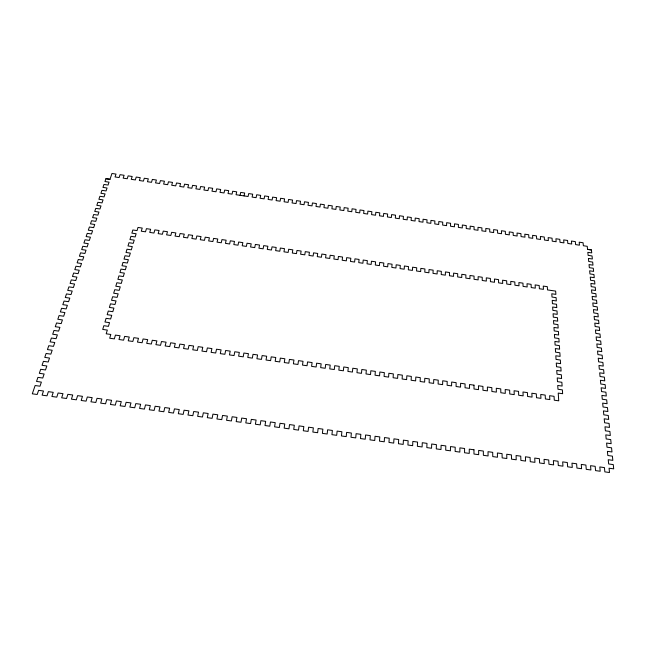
<?xml version="1.0" encoding="UTF-8"?>
<svg xmlns="http://www.w3.org/2000/svg" width="646" height="646" viewBox="0 0 646 646"><rect width="100%" height="100%" fill="white"/><g stroke="black" fill="none" stroke-linecap="round" stroke-linejoin="round"><path stroke-width="0.97" d="M244.083 195.908L244.697 193.001L240.7 192.419L240.078 195.318M105.968 178.756L110.038 179.354M587.48 249.413L591.373 249.978M473.97 449.777L473.97 454.033L478.67 454.671L478.654 450.415L483.345 451.053L483.37 455.309L488.069 455.955L488.029 451.691L492.704 452.337L492.761 456.593L497.46 457.231L497.388 452.975L502.063 453.613L502.152 457.877L506.835 458.515L506.739 454.251L511.414 454.889L511.527 459.153L516.211 459.79L516.081 455.527L520.749 456.165L520.894 460.428L525.578 461.066L525.416 456.803L530.083 457.433L530.261 461.704L534.936 462.342L534.743 458.071L539.402 458.708L539.612 462.98L544.279 463.618L544.061 459.346L548.72 459.984L548.955 464.256L553.622 464.894L553.38 460.614L558.031 461.252L558.289 465.524L562.957 466.162L562.682 461.89L567.325 462.52L567.616 466.8L572.283 467.438L571.976 463.158L576.62 463.788L576.935 468.067L581.594 468.705L581.263 464.426L585.898 465.055L586.253 469.343L590.904 469.973L590.541 465.693L595.176 466.323L595.555 470.611L600.199 471.241L599.811 466.953L604.438 467.591L604.85 471.879L609.493 472.509L609.073 468.221L613.7 468.851L613.264 464.595L608.653 463.965L608.233 459.726L612.836 460.356L612.408 456.149L607.821 455.519L607.41 451.344L611.98 451.966L611.56 447.815L607.006 447.185L606.594 443.051L611.14 443.681L610.72 439.579L606.19 438.949L605.787 434.871L610.308 435.493L609.897 431.439L605.391 430.817L604.995 426.788L609.485 427.41L609.073 423.396L604.599 422.783L604.212 418.802L608.669 419.415L608.266 415.459L603.816 414.837L603.437 410.904L607.87 411.526L607.466 407.61L603.049 406.996L602.67 403.112L607.078 403.726L606.683 399.858L602.282 399.244L601.91 395.4L606.287 396.014L605.9 392.195L601.531 391.581L601.16 387.786L605.512 388.399L605.132 384.628L600.788 384.015L600.417 380.26L604.753 380.874L604.373 377.143L600.053 376.529L599.69 372.823L603.994 373.428L603.614 369.746L599.327 369.141L598.963 365.475L603.243 366.08L602.871 362.43L598.608 361.825L598.244 358.207L602.508 358.805L602.137 355.203L597.897 354.606L597.542 351.02L601.773 351.626L601.41 348.057L597.187 347.459L596.839 343.914L601.055 344.52L600.691 340.999L596.492 340.394L596.153 336.897L600.336 337.495L599.981 334.014L595.806 333.417L595.467 329.953L599.633 330.55L599.278 327.102L595.127 326.513L594.796 323.089L598.931 323.678L598.584 320.271L594.457 319.681L594.126 316.298L598.244 316.887L597.897 313.52L593.795 312.93L593.464 309.579L597.558 310.169L597.219 306.842L593.133 306.252L592.81 302.942L596.88 303.531L596.549 300.237L592.487 299.647L592.164 296.377L596.218 296.958L595.878 293.704L591.841 293.114L591.526 289.876L595.555 290.458L595.224 287.236L591.211 286.654L590.896 283.449L594.901 284.03L594.578 280.849L590.581 280.267L590.266 277.094L594.255 277.675L593.932 274.518L589.96 273.944L589.645 270.803L593.609 271.385L593.294 268.26L589.338 267.686L589.039 264.585L592.98 265.159L592.665 262.074L588.732 261.493L588.433 258.424L592.35 258.998L592.043 255.945L588.126 255.372L587.828 252.336L591.736 252.909L591.421 249.881L587.537 249.316L587.238 246.304L583.354 245.738L583.072 242.751L579.196 242.177L579.47 245.165L575.586 244.6L575.328 241.612L571.444 241.039L571.702 244.026L567.81 243.453L567.568 240.465L563.692 239.9L563.926 242.88L560.034 242.315L559.807 239.327L555.931 238.762L556.141 241.741L552.249 241.168L552.047 238.188L548.163 237.615L548.349 240.595L544.457 240.021L544.271 237.042L540.387 236.476L540.557 239.448L536.656 238.883L536.495 235.903L532.603 235.33L532.756 238.309L528.856 237.736L528.711 234.756L524.818 234.183L524.956 237.163L521.047 236.589L520.926 233.61L517.026 233.036L517.139 236.016L513.231 235.435L513.134 232.463L509.234 231.89L509.323 234.861L505.414 234.288L505.333 231.316L501.433 230.743L501.498 233.715L497.59 233.141L497.525 230.17L493.625 229.596L493.673 232.568L489.757 231.987L489.716 229.023L485.808 228.45L485.84 231.413L481.916 230.84L481.9 227.876L477.992 227.303L478 230.267L474.075 229.685L474.075 226.722L470.167 226.148L470.151 229.112L466.226 228.531L466.25 225.575L462.334 225.002L462.302 227.957L458.369 227.384L458.418 224.42L454.493 223.847L454.445 226.803L450.512 226.229L450.577 223.274L446.652 222.692L446.58 225.648L442.647 225.074L442.728 222.119L438.804 221.538L438.707 224.493L434.774 223.912L434.879 220.964L430.947 220.383L430.834 223.338L426.893 222.757L427.022 219.81L423.09 219.228L422.952 222.176L419.012 221.602L419.157 218.655L415.225 218.073L415.071 221.021L411.122 220.439L411.292 217.492L407.351 216.919L407.174 219.858L403.225 219.285L403.411 216.337L399.478 215.756L399.276 218.703L395.328 218.122L395.538 215.175L391.589 214.601L391.371 217.54L387.414 216.959L387.648 214.02L383.7 213.438L383.466 216.378L379.509 215.796L379.759 212.857L375.81 212.276L375.544 215.215L371.587 214.633L371.862 211.694L367.905 211.121L367.622 214.052L363.666 213.471L363.956 210.539L360 209.958L359.701 212.889L355.728 212.308L356.043 209.377L352.086 208.795L351.763 211.726L347.798 211.137L348.129 208.206L344.173 207.624L343.825 210.556L339.853 209.974L340.208 207.043L336.243 206.462L335.88 209.393L331.907 208.803L332.278 205.88L328.313 205.299L327.926 208.222L323.953 207.641L324.349 204.717L320.384 204.128L319.972 207.051L315.991 206.47L316.411 203.547L312.438 202.965L312.01 205.888L308.029 205.299L308.465 202.376L304.492 201.794L304.04 204.717L300.051 204.128L300.519 201.213L296.538 200.623L296.062 203.547L292.073 202.957L292.557 200.042L288.576 199.452L288.084 202.368L284.095 201.786L284.595 198.871L280.614 198.282L280.098 201.197L276.1 200.607L276.625 197.7L272.644 197.111L272.103 200.026L268.106 199.436L268.655 196.529L264.666 195.94L264.109 198.847L260.104 198.265L260.677 195.35L256.68 194.769L256.099 197.676L252.101 197.087L252.691 194.18L248.694 193.59L248.088 196.497L236.065 194.729L236.702 191.83L232.697 191.24L232.051 194.139L228.038 193.55L228.692 190.651L224.695 190.061L224.025 192.96L220.011 192.371L220.682 189.472L216.676 188.882L215.99 191.781L211.969 191.192L212.671 188.293L208.658 187.703L207.947 190.602L203.926 190.013L204.645 187.114L200.631 186.524L199.905 189.423L195.875 188.826L196.618 185.935L192.605 185.345L191.854 188.236L187.825 187.647L188.584 184.756L184.57 184.167L183.795 187.057L179.766 186.46L180.549 183.577L176.528 182.98L175.728 185.87L171.699 185.273L172.506 182.39L168.477 181.801L167.661 184.683L163.624 184.094L164.447 181.203L160.426 180.614L159.586 183.496L155.541 182.907L156.397 180.024L152.359 179.426L151.503 182.309L147.458 181.72L148.33 178.837L144.292 178.248L143.412 181.122L139.366 180.525L140.263 177.65L136.225 177.061L135.321 179.935L131.267 179.338L132.188 176.463L128.142 175.874L127.214 178.748L123.168 178.151L124.105 175.276L120.059 174.678L119.114 177.553L115.053 176.956L116.014 174.089L111.968 173.491L110.022 179.249L105.952 178.651L104.959 181.55L109.037 182.148L108.052 185.063L103.958 184.465L102.956 187.397L107.058 188.002L106.065 190.95L101.947 190.344L100.938 193.307L105.064 193.913L104.054 196.893L99.912 196.287L98.886 199.283L103.037 199.889L102.02 202.909L97.861 202.303L96.819 205.331L100.994 205.937L99.96 208.981L95.778 208.375L94.728 211.436L98.927 212.05L97.885 215.126L93.678 214.52L92.612 217.613L96.835 218.227L95.778 221.344L91.546 220.73L90.48 223.863L94.72 224.477L93.654 227.626L89.398 227.012L88.316 230.178L92.58 230.792L91.506 233.981L87.226 233.359L86.128 236.565L90.424 237.179L89.334 240.401L85.022 239.787L83.915 243.025L88.236 243.647L87.129 246.901L82.801 246.279L81.679 249.558L86.023 250.18L84.909 253.474L80.548 252.852L79.418 256.171L83.786 256.793L82.656 260.128L78.279 259.498L77.132 262.857L81.525 263.479L80.379 266.855L75.978 266.225L74.815 269.616L79.232 270.246L78.077 273.662L73.644 273.032L72.473 276.464L76.914 277.094L75.752 280.55L71.286 279.912L70.099 283.384L74.573 284.022L73.394 287.51L68.904 286.881L67.701 290.393L72.199 291.031L71.003 294.56L66.49 293.93L65.278 297.483L69.8 298.121L68.589 301.698L64.051 301.06L62.815 304.654L67.378 305.3L66.15 308.917L61.58 308.279L60.336 311.921L64.915 312.559L63.679 316.225L59.077 315.579L57.817 319.269L62.428 319.915L61.176 323.622L56.549 322.976L55.273 326.706L59.908 327.352L58.641 331.107L53.989 330.461L52.689 334.24L57.365 334.886L56.073 338.69L51.389 338.036L50.081 341.863L54.781 342.517L53.481 346.361L48.765 345.707L47.441 349.583L52.173 350.237L50.848 354.129L46.108 353.475L44.768 357.399L49.524 358.054L48.192 362.002L43.419 361.34L42.055 365.313L46.843 365.967L45.495 369.964L40.69 369.302L39.317 373.323L44.13 373.986L42.765 378.031L37.928 377.369L36.531 381.439L41.384 382.109L39.995 386.203L35.134 385.541L32.3 393.818L37.202 394.48L38.607 390.329L43.484 391L42.095 395.15L46.988 395.82L48.361 391.662L53.238 392.332L51.882 396.483L56.775 397.153L58.116 392.994L62.985 393.656L61.661 397.815L66.546 398.485L67.854 394.326L72.723 394.989L71.431 399.147L76.317 399.817L77.593 395.651L82.454 396.321L81.194 400.48L86.071 401.142L87.315 396.983L92.176 397.645L90.941 401.812L95.818 402.474L97.029 398.307L101.882 398.97L100.687 403.136L105.556 403.798L106.735 399.632L111.588 400.294L110.426 404.469L115.287 405.131L116.433 400.956L121.278 401.618L120.148 405.793L125.009 406.455L126.123 402.28L130.968 402.942L129.862 407.117L134.723 407.779L135.805 403.605L140.642 404.267L139.576 408.442L144.421 409.104L145.479 404.921L150.316 405.583L149.274 409.766L154.119 410.42L155.145 406.245L159.974 406.899L158.964 411.082L163.809 411.744L164.803 407.561L169.623 408.224L168.646 412.406L173.483 413.06L174.444 408.878L179.265 409.54L178.32 413.723L183.157 414.385L184.086 410.194L188.898 410.848L187.986 415.039L192.815 415.701L193.711 411.51L198.524 412.164L197.644 416.355L202.464 417.017L203.337 412.826L208.141 413.48L207.293 417.671L212.114 418.325L212.946 414.134L217.75 414.789L216.927 418.988L221.748 419.642L222.547 415.443L227.352 416.105L226.56 420.296L231.373 420.958L232.148 416.759L236.937 417.413L236.178 421.612L240.99 422.266L241.733 418.067L246.522 418.721L245.795 422.92L250.6 423.574L251.31 419.375L256.099 420.029L255.396 424.228L260.201 424.882L260.879 420.683L265.659 421.329L264.997 425.536L269.794 426.19L270.44 421.983L275.22 422.637L274.582 426.845L279.371 427.499L279.993 423.292L284.765 423.938L284.159 428.153L288.948 428.807L289.537 424.592L294.31 425.246L293.736 429.461L298.517 430.107L299.074 425.892L303.838 426.546L303.297 430.761L308.069 431.415L308.602 427.192L313.358 427.846L312.85 432.061L317.622 432.715L318.123 428.492L322.879 429.146L322.394 433.369L327.159 434.015L327.627 429.792L332.383 430.446L331.931 434.669L336.695 435.315L337.131 431.092L341.879 431.738L341.459 435.961L346.216 436.615L346.627 432.384L351.367 433.038L350.98 437.261L355.736 437.907L356.108 433.684L360.848 434.33L360.492 438.561L365.24 439.207L365.588 434.976L370.32 435.622L369.988 439.853L374.737 440.499L375.051 436.268L379.783 436.914L379.485 441.145L384.233 441.799L384.515 437.56L389.239 438.206L388.973 442.445L393.713 443.091L393.963 438.852L398.687 439.498L398.453 443.737L403.185 444.383L403.411 440.144L408.127 440.782L407.917 445.029L412.649 445.667L412.842 441.428L417.558 442.074L417.381 446.313L422.104 446.959L422.274 442.72L426.982 443.358L426.828 447.605L431.552 448.251L431.69 444.004L436.397 444.642L436.276 448.889L440.992 449.535L441.097 445.288L445.805 445.926L445.708 450.181L450.423 450.819L450.504 446.572L455.196 447.21L455.139 451.465L459.847 452.103L459.895 447.856L464.587 448.494L464.555 452.749L469.262 453.387L469.279 449.132L473.97 449.777M474.002 385.153L474.002 389.005L478.476 389.635L478.46 385.775L482.925 386.397L482.95 390.257L487.423 390.878L487.383 387.019L491.84 387.64L491.889 391.5L496.362 392.122L496.298 388.262L500.747 388.884L500.828 392.744L505.293 393.366L505.204 389.506L509.654 390.127L509.759 393.995L514.216 394.617L514.095 390.749L518.544 391.371L518.673 395.239L523.131 395.853L522.985 391.985L527.427 392.606L527.588 396.474L532.046 397.096L531.868 393.228L536.309 393.85L536.495 397.718L540.944 398.34L540.742 394.464L545.184 395.086L545.394 398.962L549.835 399.575L549.617 395.707L554.042 396.321L554.284 400.197L558.725 400.819L558.225 393.083L562.642 393.705L562.375 389.869L557.974 389.255L557.732 385.444L562.117 386.066L561.858 382.279L557.482 381.665L557.24 377.902L561.6 378.508L561.35 374.769L556.997 374.155L556.755 370.441L561.099 371.046L560.841 367.348L556.521 366.742L556.279 363.06L560.591 363.674L560.34 360.016L556.044 359.41L555.81 355.776L560.098 356.382L559.848 352.764L555.576 352.159L555.342 348.565L559.606 349.171L559.363 345.602L555.108 344.996L554.882 341.443L559.121 342.049L558.879 338.512L554.656 337.915L554.429 334.402L558.637 334.999L558.402 331.511L554.203 330.913L553.977 327.441L558.168 328.039L557.934 324.583L553.751 323.985L553.525 320.553L557.7 321.151L557.466 317.735L553.307 317.146L553.089 313.746L557.232 314.344L557.005 310.968L552.871 310.371L552.653 307.02L556.771 307.609L556.545 304.266L552.435 303.677L552.225 300.358L556.319 300.947L556.093 297.644L552.007 297.055L551.797 293.777L555.875 294.366L555.649 291.096L547.517 289.925L547.315 286.671L543.262 286.089L543.447 289.335L539.378 288.746L539.2 285.5L535.138 284.91L535.308 288.156L531.238 287.567L531.077 284.329L527.015 283.739L527.16 286.977L523.082 286.388L522.953 283.15L518.883 282.56L519.004 285.798L514.927 285.209L514.822 281.971L510.752 281.381L510.849 284.62L506.763 284.03L506.674 280.792L502.604 280.202L502.685 283.441L498.599 282.851L498.534 279.613L494.456 279.024L494.513 282.262L490.419 281.664L490.379 278.434L486.301 277.845L486.333 281.075L482.239 280.485L482.215 277.255L478.137 276.666L478.145 279.896L474.051 279.298L474.051 276.076L469.965 275.479L469.957 278.709L465.855 278.119L465.879 274.889L461.793 274.3L461.761 277.522L457.659 276.932L457.707 273.71L453.613 273.113L453.557 276.343L449.446 275.745L449.519 272.523L445.425 271.934L445.344 275.156L441.234 274.558L441.331 271.336L437.229 270.747L437.124 273.969L433.014 273.371L433.135 270.149L429.033 269.56L428.904 272.774L424.793 272.184L424.931 268.962L420.821 268.373L420.675 271.586L416.557 270.989L416.718 267.775L412.608 267.186L412.439 270.399L408.32 269.802L408.506 266.588L404.396 265.99L404.202 269.204L400.076 268.607L400.278 265.401L396.168 264.803L395.95 268.009L391.823 267.42L392.049 264.206L387.939 263.616L387.697 266.822L383.571 266.225L383.821 263.019L379.695 262.421L379.436 265.627L375.302 265.03L375.576 261.824L371.45 261.226L371.167 264.432L367.033 263.834L367.332 260.629L363.205 260.031L362.89 263.237L358.756 262.639L359.071 259.434L354.945 258.836L354.614 262.042L350.471 261.436L350.818 258.238L346.684 257.641L346.329 260.839L342.186 260.241L342.55 257.043L338.415 256.446L338.036 259.644L333.885 259.046L334.273 255.848L330.138 255.251L329.735 258.44L325.584 257.843L325.996 254.653L321.853 254.048L321.433 257.245L317.275 256.64L317.711 253.45L313.56 252.852L313.116 256.042L308.958 255.436L309.418 252.255L305.267 251.649L304.799 254.839L300.64 254.233L301.117 251.052L296.966 250.454L296.474 253.636L292.307 253.03L292.816 249.849L288.657 249.251L288.14 252.433L283.974 251.827L284.498 248.645L280.348 248.048L279.807 251.229L275.632 250.624L276.181 247.442L272.023 246.845L271.457 250.018L267.282 249.413L267.864 246.239L263.697 245.633L263.108 248.815L258.933 248.209L259.53 245.036L255.364 244.43L254.75 247.604L250.575 246.998L251.189 243.825L247.022 243.227L246.392 246.392L242.202 245.787L242.848 242.621L238.673 242.016L238.019 245.189L233.828 244.584L234.498 241.41L230.323 240.805L229.645 243.978L225.454 243.372L226.14 240.199L221.958 239.601L221.255 242.767L217.064 242.153L217.775 238.996L213.592 238.39L212.865 241.547L208.674 240.942L209.409 237.785L205.218 237.179L204.475 240.336L200.268 239.731L201.035 236.573L196.844 235.96L196.069 239.125L191.862 238.511L192.653 235.354L188.454 234.748L187.663 237.906L183.456 237.3L184.263 234.143L180.064 233.537L179.241 236.686L175.034 236.081L175.865 232.931L171.666 232.318L170.819 235.475L166.603 234.861L167.467 231.712L163.26 231.106L162.388 234.256L158.173 233.642L159.053 230.493L154.846 229.887L153.958 233.036L149.735 232.423L150.639 229.282L146.432 228.668L145.511 231.817L141.288 231.203L142.217 228.062L138.002 227.449L137.065 230.59L132.834 229.984L131.881 233.141L136.12 233.755L135.167 236.937L130.92 236.323L129.951 239.521L134.215 240.134L133.254 243.348L128.974 242.735L127.997 245.965L132.285 246.578L131.316 249.832L127.012 249.211L126.018 252.481L130.339 253.103L129.353 256.389L125.025 255.768L124.024 259.078L128.36 259.7L127.367 263.027L123.015 262.405L122.005 265.748L126.366 266.37L125.364 269.737L120.988 269.107L119.962 272.491L124.347 273.121L123.329 276.52L118.929 275.899L117.895 279.322L122.304 279.952L121.278 283.392L116.853 282.762L115.804 286.226L120.245 286.856L119.203 290.345L114.746 289.707L113.68 293.211L118.153 293.849L117.096 297.37L112.614 296.74L111.54 300.285L116.038 300.923L114.972 304.492L110.458 303.854L109.376 307.439L113.898 308.077L112.816 311.687L108.278 311.049L107.179 314.683L111.734 315.321L110.636 318.979L106.073 318.333L104.959 322.007L109.537 322.653L108.431 326.351L103.844 325.705L102.714 329.428L107.317 330.074L106.202 333.812L110.821 334.458L109.707 338.229L114.334 338.875L115.432 335.104L120.051 335.75L118.969 339.521L123.596 340.167L124.662 336.388L129.273 337.034L128.215 340.805L132.842 341.451L133.883 337.68L138.486 338.318L137.461 342.097L142.08 342.743L143.089 338.964L147.692 339.61L146.699 343.381L151.309 344.027L152.294 340.248L156.889 340.894L155.92 344.673L160.531 345.311L161.492 341.532L166.087 342.17L165.142 345.957L169.753 346.595L170.673 342.816L175.268 343.454L174.355 347.241L178.958 347.879L179.854 344.092L184.441 344.738L183.561 348.525L188.156 349.163L189.028 345.376L193.614 346.014L192.758 349.801L197.353 350.447L198.193 346.652L202.771 347.298L201.94 351.085L206.534 351.723L207.35 347.936L211.92 348.574L211.121 352.369L215.707 353.007L216.499 349.211L221.069 349.849L220.294 353.645L224.881 354.283L225.64 350.487L230.202 351.125L229.459 354.92L234.038 355.558L234.773 351.763L239.335 352.401L238.616 356.196L243.195 356.834L243.897 353.031L248.452 353.669L247.765 357.472L252.336 358.11L253.014 354.307L257.568 354.945L256.906 358.748L261.477 359.386L262.123 355.575L266.677 356.212L266.039 360.024L270.609 360.654L271.223 356.85L275.769 357.48L275.172 361.292L279.726 361.93L280.316 358.118L284.862 358.748L284.288 362.559L288.843 363.197L289.408 359.386L293.946 360.016L293.397 363.835L297.951 364.465L298.484 360.654L303.022 361.284L302.498 365.103L307.052 365.733L307.553 361.921L312.091 362.551L311.598 366.371L316.136 367.001L316.621 363.181L321.143 363.819L320.682 367.639L325.221 368.268L325.673 364.449L330.195 365.079L329.759 368.898L334.297 369.536L334.725 365.709L339.247 366.339L338.835 370.166L343.365 370.796L343.761 366.976L348.283 367.606L347.895 371.434L352.425 372.064L352.797 368.236L357.311 368.866L356.955 372.694L361.477 373.323L361.825 369.496L366.33 370.126L366.007 373.953L370.521 374.583L370.836 370.756L375.342 371.377L375.043 375.213L379.565 375.843L379.848 372.007L384.354 372.637L384.079 376.473L388.593 377.103L388.852 373.267L393.349 373.897L393.107 377.732L397.613 378.362L397.847 374.519L402.345 375.148L402.127 378.992L406.633 379.614L406.835 375.778L411.324 376.4L411.131 380.244L415.636 380.874L415.814 377.03L420.304 377.652L420.134 381.503L424.64 382.125L424.785 378.281L429.267 378.911L429.13 382.755L433.627 383.377L433.749 379.533L438.23 380.155L438.125 384.007L442.615 384.636L442.712 380.785L447.185 381.406L447.105 385.258L451.586 385.88L451.659 382.028L456.133 382.658L456.076 386.51L460.558 387.132L460.598 383.28L465.072 383.902L465.039 387.762L469.521 388.383L469.537 384.523L474.002 385.153"/></g></svg>
